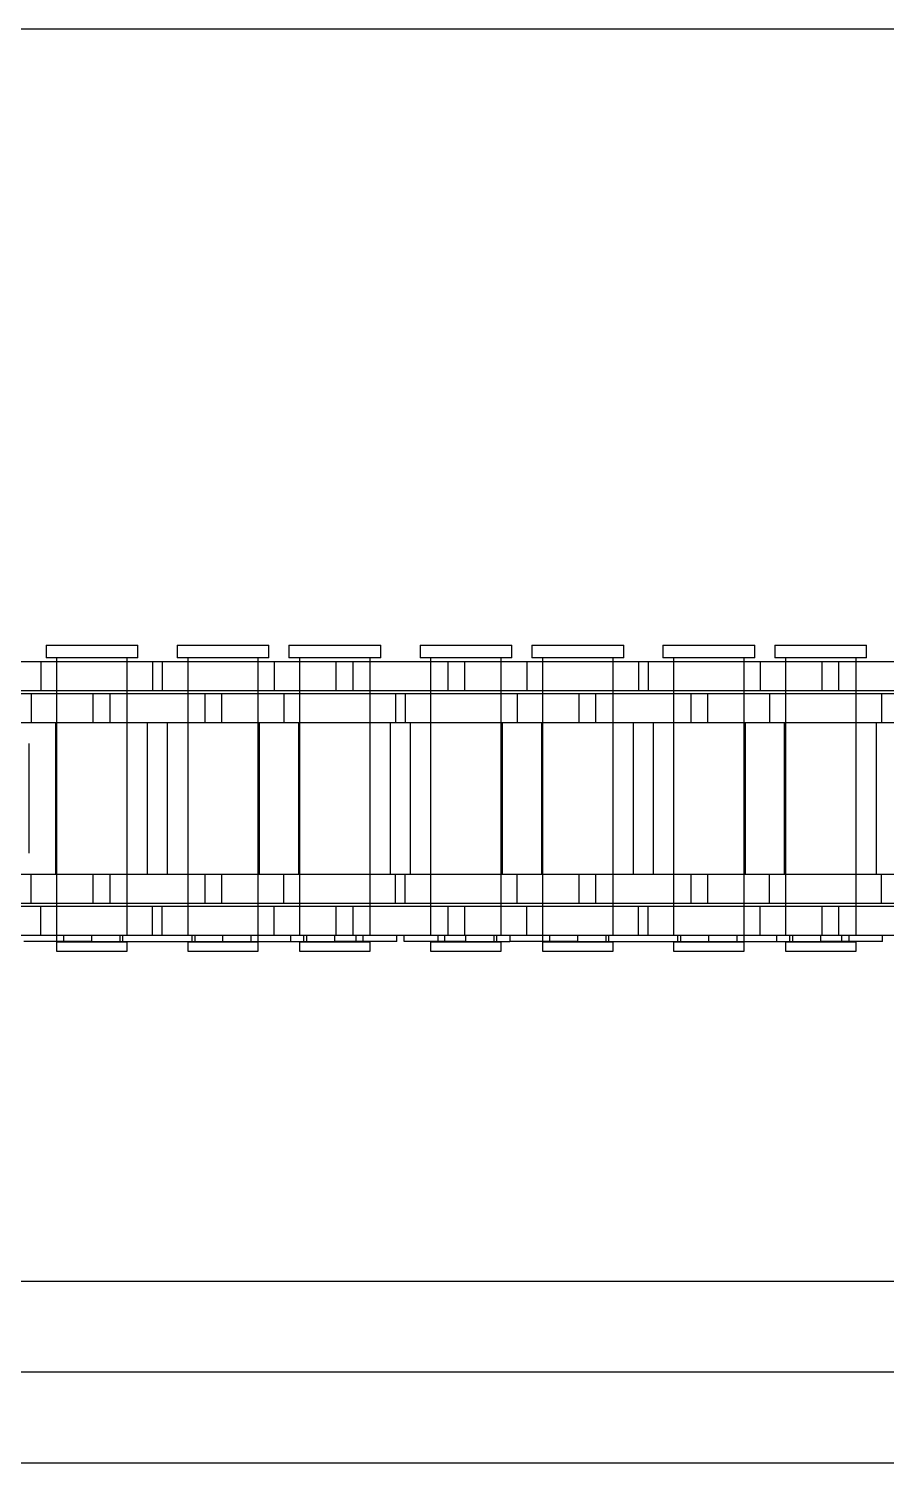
# Model space of a CAD drawing. Header units: metres. Extents: x 0 to 21025, y 0 to 14850.
# Drawn here: x 5356.3 to 5401.1, y 9046.6 to 9121.6 of the extents above; entities that cross this region are included whole.
import ezdxf

# ---------------------------------------------------------------- set-up
doc = ezdxf.new("R2010")
doc.units = ezdxf.units.M
doc.header["$LTSCALE"] = 25
doc.linetypes.add('HIDDEN2', pattern=[4.7625, 3.175, -1.5875])
doc.layers.add('SL4', color=4, linetype='Continuous')
doc.layers.add('ST1', color=7, linetype='HIDDEN2')

msp = doc.modelspace()

# ---------------------------------------------------------------- linework, layer by layer
at = {"layer": 'SL4'}
for p, q in [((4210.539, 9121.619), (5535.514, 9121.619)), ((4210.539, 9056.144), (5535.514, 9056.144)), ((5535.514, 9046.619), (4210.539, 9046.619))]:
    msp.add_line(p, q, dxfattribs=at)
at = {"layer": 'ST1'}
for p, q in [((5357.178, 9089.384), (5361.975, 9089.384)), ((5357.178, 9089.384), (5357.178, 9088.725)), ((5361.975, 9088.725), (5361.975, 9089.384)), ((5364.03, 9089.384), (5368.827, 9089.384)), ((5364.03, 9089.384), (5364.03, 9088.725)), ((5368.827, 9088.725), (5368.827, 9089.384)), ((5369.878, 9089.384), (5374.675, 9089.384)), ((5369.878, 9089.384), (5369.878, 9088.725)), ((5374.675, 9088.725), (5374.675, 9089.384)), ((5376.73, 9089.384), (5381.527, 9089.384)), ((5376.73, 9089.384), (5376.73, 9088.725)), ((5381.527, 9088.725), (5381.527, 9089.384)), ((5382.578, 9089.384), (5387.375, 9089.384)), ((5382.578, 9089.384), (5382.578, 9088.725)), ((5387.375, 9088.725), (5387.375, 9089.384)), ((5389.43, 9089.384), (5394.227, 9089.384)), ((5389.43, 9089.384), (5389.43, 9088.725)), ((5394.227, 9088.725), (5394.227, 9089.384)), ((5395.278, 9089.384), (5400.075, 9089.384)), ((5395.278, 9089.384), (5395.278, 9088.725)), ((5400.075, 9088.725), (5400.075, 9089.384)), ((5353.657, 9088.541), (5362.752, 9088.541)), ((5356.904, 9088.541), (5356.904, 9087.021)), ((5361.975, 9088.725), (5357.178, 9088.725)), ((5357.732, 9088.725), (5357.732, 9074.227)), ((5357.732, 9088.541), (5357.732, 9087.021)), ((5361.422, 9074.227), (5361.422, 9088.725)), ((5361.422, 9087.021), (5361.422, 9088.541)), ((5362.752, 9088.541), (5362.752, 9087.021)), ((5362.752, 9088.541), (5369.102, 9088.541)), ((5363.254, 9088.541), (5363.254, 9087.021)), ((5368.827, 9088.725), (5364.03, 9088.725)), ((5364.584, 9088.725), (5364.584, 9074.227)), ((5364.584, 9088.541), (5364.584, 9087.021)), ((5368.274, 9074.227), (5368.274, 9088.725)), ((5368.274, 9087.021), (5368.274, 9088.541)), ((5369.102, 9088.541), (5369.102, 9087.021)), ((5369.102, 9088.541), (5378.197, 9088.541)), ((5374.675, 9088.725), (5369.878, 9088.725)), ((5370.432, 9088.725), (5370.432, 9074.227)), ((5370.432, 9088.541), (5370.432, 9087.021)), ((5372.349, 9087.021), (5372.349, 9088.541)), ((5373.209, 9088.541), (5373.209, 9087.021)), ((5374.122, 9074.227), (5374.122, 9088.725)), ((5374.122, 9087.021), (5374.122, 9088.541)), ((5381.527, 9088.725), (5376.73, 9088.725)), ((5377.284, 9088.725), (5377.284, 9074.227)), ((5377.284, 9088.541), (5377.284, 9087.021)), ((5378.197, 9088.541), (5379.057, 9088.541)), ((5378.197, 9087.021), (5378.197, 9088.541)), ((5379.057, 9088.541), (5388.152, 9088.541)), ((5379.057, 9088.541), (5379.057, 9087.021)), ((5380.974, 9074.227), (5380.974, 9088.725)), ((5380.974, 9087.021), (5380.974, 9088.541)), ((5382.304, 9088.541), (5382.304, 9087.021)), ((5387.375, 9088.725), (5382.578, 9088.725)), ((5383.132, 9088.725), (5383.132, 9074.227)), ((5383.132, 9088.541), (5383.132, 9087.021)), ((5386.822, 9074.227), (5386.822, 9088.725)), ((5386.822, 9087.021), (5386.822, 9088.541)), ((5388.152, 9088.541), (5388.152, 9087.021)), ((5388.152, 9088.541), (5394.502, 9088.541)), ((5388.654, 9088.541), (5388.654, 9087.021)), ((5394.227, 9088.725), (5389.43, 9088.725)), ((5389.984, 9088.725), (5389.984, 9074.227)), ((5389.984, 9088.541), (5389.984, 9087.021)), ((5393.674, 9074.227), (5393.674, 9088.725)), ((5393.674, 9087.021), (5393.674, 9088.541)), ((5394.502, 9088.541), (5394.502, 9087.021)), ((5394.502, 9088.541), (5403.597, 9088.541)), ((5400.075, 9088.725), (5395.278, 9088.725)), ((5395.832, 9088.725), (5395.832, 9074.227)), ((5395.832, 9088.541), (5395.832, 9087.021)), ((5397.749, 9087.021), (5397.749, 9088.541)), ((5398.609, 9088.541), (5398.609, 9087.021)), ((5399.522, 9074.227), (5399.522, 9088.725)), ((5399.522, 9087.021), (5399.522, 9088.541)), ((5353.657, 9087.021), (5362.752, 9087.021)), ((5362.752, 9087.021), (5369.102, 9087.021)), ((5369.102, 9087.021), (5378.197, 9087.021)), ((5378.197, 9087.021), (5379.057, 9087.021)), ((5379.057, 9087.021), (5388.152, 9087.021)), ((5388.152, 9087.021), (5394.502, 9087.021)), ((5394.502, 9087.021), (5403.597, 9087.021)), ((5350.052, 9086.869), (5356.402, 9086.869)), ((5356.402, 9086.869), (5356.402, 9085.349)), ((5356.402, 9086.869), (5365.497, 9086.869)), ((5357.732, 9086.869), (5357.732, 9085.349)), ((5359.649, 9085.349), (5359.649, 9086.869)), ((5360.509, 9086.869), (5360.509, 9085.349)), ((5361.422, 9085.349), (5361.422, 9086.869)), ((5364.584, 9086.869), (5364.584, 9085.349)), ((5365.497, 9086.869), (5366.357, 9086.869)), ((5365.497, 9085.349), (5365.497, 9086.869)), ((5366.357, 9086.869), (5375.452, 9086.869)), ((5366.357, 9086.869), (5366.357, 9085.349)), ((5368.274, 9085.349), (5368.274, 9086.869)), ((5369.604, 9086.869), (5369.604, 9085.349)), ((5370.432, 9086.869), (5370.432, 9085.349)), ((5374.122, 9085.349), (5374.122, 9086.869)), ((5375.452, 9086.869), (5375.452, 9085.349)), ((5375.452, 9086.869), (5381.802, 9086.869)), ((5375.954, 9086.869), (5375.954, 9085.349)), ((5377.284, 9086.869), (5377.284, 9085.349)), ((5380.974, 9085.349), (5380.974, 9086.869)), ((5381.802, 9086.869), (5381.802, 9085.349)), ((5381.802, 9086.869), (5390.897, 9086.869)), ((5383.132, 9086.869), (5383.132, 9085.349)), ((5385.049, 9085.349), (5385.049, 9086.869)), ((5385.909, 9086.869), (5385.909, 9085.349)), ((5386.822, 9085.349), (5386.822, 9086.869)), ((5389.984, 9086.869), (5389.984, 9085.349)), ((5390.897, 9086.869), (5391.757, 9086.869)), ((5390.897, 9085.349), (5390.897, 9086.869)), ((5391.757, 9086.869), (5400.852, 9086.869)), ((5391.757, 9086.869), (5391.757, 9085.349)), ((5393.674, 9085.349), (5393.674, 9086.869)), ((5395.004, 9086.869), (5395.004, 9085.349)), ((5395.832, 9086.869), (5395.832, 9085.349)), ((5399.522, 9085.349), (5399.522, 9086.869)), ((5400.852, 9086.869), (5400.852, 9085.349)), ((5400.852, 9086.869), (5407.202, 9086.869)), ((5350.052, 9085.349), (5356.402, 9085.349)), ((5356.402, 9085.349), (5365.497, 9085.349)), ((5357.689, 9077.419), (5357.689, 9085.349)), ((5357.732, 9085.349), (5357.732, 9077.419)), ((5361.422, 9077.419), (5361.422, 9085.349)), ((5362.469, 9085.349), (5362.469, 9077.419)), ((5363.537, 9077.419), (5363.537, 9085.349)), ((5364.584, 9085.349), (5364.584, 9077.419)), ((5365.497, 9085.349), (5366.357, 9085.349)), ((5366.357, 9085.349), (5375.452, 9085.349)), ((5368.274, 9077.419), (5368.274, 9085.349)), ((5368.317, 9085.349), (5368.317, 9077.419)), ((5370.389, 9077.419), (5370.389, 9085.349)), ((5370.432, 9085.349), (5370.432, 9077.419)), ((5374.122, 9077.419), (5374.122, 9085.349)), ((5375.169, 9085.349), (5375.169, 9077.419)), ((5375.452, 9085.349), (5381.802, 9085.349)), ((5376.237, 9077.419), (5376.237, 9085.349)), ((5377.284, 9085.349), (5377.284, 9077.419)), ((5380.974, 9077.419), (5380.974, 9085.349)), ((5381.017, 9085.349), (5381.017, 9077.419)), ((5381.802, 9085.349), (5390.897, 9085.349)), ((5383.089, 9077.419), (5383.089, 9085.349)), ((5383.132, 9085.349), (5383.132, 9077.419)), ((5386.822, 9077.419), (5386.822, 9085.349)), ((5387.869, 9085.349), (5387.869, 9077.419)), ((5388.937, 9077.419), (5388.937, 9085.349)), ((5389.984, 9085.349), (5389.984, 9077.419)), ((5390.897, 9085.349), (5391.757, 9085.349)), ((5391.757, 9085.349), (5400.852, 9085.349)), ((5393.674, 9077.419), (5393.674, 9085.349)), ((5393.717, 9085.349), (5393.717, 9077.419)), ((5395.789, 9077.419), (5395.789, 9085.349)), ((5395.832, 9085.349), (5395.832, 9077.419)), ((5399.522, 9077.419), (5399.522, 9085.349)), ((5400.569, 9085.349), (5400.569, 9077.419)), ((5400.852, 9085.349), (5407.202, 9085.349)), ((5356.273, 9084.227), (5356.273, 9078.541)), ((5356.297, 9084.227), (5356.273, 9084.227)), ((5356.297, 9078.541), (5356.297, 9084.227)), ((5356.273, 9078.541), (5356.297, 9078.541)), ((5350.052, 9077.419), (5356.402, 9077.419)), ((5356.402, 9075.899), (5356.402, 9077.419)), ((5356.402, 9077.419), (5365.497, 9077.419)), ((5357.732, 9077.419), (5357.732, 9075.899)), ((5359.649, 9075.899), (5359.649, 9077.419)), ((5360.509, 9077.419), (5360.509, 9075.899)), ((5361.422, 9075.899), (5361.422, 9077.419)), ((5364.584, 9077.419), (5364.584, 9075.899)), ((5365.497, 9077.419), (5366.357, 9077.419)), ((5365.497, 9075.899), (5365.497, 9077.419)), ((5366.357, 9077.419), (5375.452, 9077.419)), ((5366.357, 9077.419), (5366.357, 9075.899)), ((5368.274, 9075.899), (5368.274, 9077.419)), ((5369.604, 9075.899), (5369.604, 9077.419)), ((5370.432, 9077.419), (5370.432, 9075.899)), ((5374.122, 9075.899), (5374.122, 9077.419)), ((5375.452, 9075.899), (5375.452, 9077.419)), ((5375.452, 9077.419), (5381.802, 9077.419)), ((5375.954, 9075.899), (5375.954, 9077.419)), ((5377.284, 9077.419), (5377.284, 9075.899)), ((5380.974, 9075.899), (5380.974, 9077.419)), ((5381.802, 9075.899), (5381.802, 9077.419)), ((5381.802, 9077.419), (5390.897, 9077.419)), ((5383.132, 9077.419), (5383.132, 9075.899)), ((5385.049, 9075.899), (5385.049, 9077.419)), ((5385.909, 9077.419), (5385.909, 9075.899)), ((5386.822, 9075.899), (5386.822, 9077.419)), ((5389.984, 9077.419), (5389.984, 9075.899)), ((5390.897, 9077.419), (5391.757, 9077.419)), ((5390.897, 9075.899), (5390.897, 9077.419)), ((5391.757, 9077.419), (5400.852, 9077.419)), ((5391.757, 9077.419), (5391.757, 9075.899)), ((5393.674, 9075.899), (5393.674, 9077.419)), ((5395.004, 9075.899), (5395.004, 9077.419)), ((5395.832, 9077.419), (5395.832, 9075.899)), ((5399.522, 9075.899), (5399.522, 9077.419)), ((5400.852, 9075.899), (5400.852, 9077.419)), ((5400.852, 9077.419), (5407.202, 9077.419)), ((5350.052, 9075.899), (5356.402, 9075.899)), ((5356.402, 9075.899), (5365.497, 9075.899)), ((5365.497, 9075.899), (5366.357, 9075.899)), ((5366.357, 9075.899), (5375.452, 9075.899)), ((5375.452, 9075.899), (5381.802, 9075.899)), ((5381.802, 9075.899), (5390.897, 9075.899)), ((5390.897, 9075.899), (5391.757, 9075.899)), ((5391.757, 9075.899), (5400.852, 9075.899)), ((5400.852, 9075.899), (5407.202, 9075.899)), ((5353.657, 9075.747), (5362.752, 9075.747)), ((5356.904, 9074.227), (5356.904, 9075.747)), ((5357.732, 9075.747), (5357.732, 9073.894)), ((5361.422, 9074.227), (5361.422, 9075.747)), ((5362.752, 9074.227), (5362.752, 9075.747)), ((5362.752, 9075.747), (5369.102, 9075.747)), ((5363.254, 9074.227), (5363.254, 9075.747)), ((5364.584, 9075.747), (5364.584, 9074.227)), ((5368.274, 9073.894), (5368.274, 9075.747)), ((5369.102, 9074.227), (5369.102, 9075.747)), ((5369.102, 9075.747), (5378.197, 9075.747)), ((5370.432, 9075.747), (5370.432, 9074.227)), ((5372.349, 9074.227), (5372.349, 9075.747)), ((5373.209, 9075.747), (5373.209, 9074.227)), ((5374.122, 9074.227), (5374.122, 9075.747)), ((5377.284, 9075.747), (5377.284, 9074.227)), ((5378.197, 9075.747), (5379.057, 9075.747)), ((5378.197, 9074.227), (5378.197, 9075.747)), ((5379.057, 9075.747), (5388.152, 9075.747)), ((5379.057, 9075.747), (5379.057, 9074.227)), ((5380.974, 9074.227), (5380.974, 9075.747)), ((5382.304, 9074.227), (5382.304, 9075.747)), ((5383.132, 9075.747), (5383.132, 9073.894)), ((5386.822, 9074.227), (5386.822, 9075.747)), ((5388.152, 9074.227), (5388.152, 9075.747)), ((5388.152, 9075.747), (5394.502, 9075.747)), ((5388.654, 9074.227), (5388.654, 9075.747)), ((5389.984, 9075.747), (5389.984, 9074.227)), ((5393.674, 9073.894), (5393.674, 9075.747)), ((5394.502, 9074.227), (5394.502, 9075.747)), ((5394.502, 9075.747), (5403.597, 9075.747)), ((5395.832, 9075.747), (5395.832, 9074.227)), ((5397.749, 9074.227), (5397.749, 9075.747)), ((5398.609, 9075.747), (5398.609, 9074.227)), ((5399.522, 9074.227), (5399.522, 9075.747)), ((5353.657, 9074.227), (5362.752, 9074.227)), ((5359.577, 9073.894), (5356.025, 9073.894)), ((5361.422, 9073.858), (5357.732, 9073.858)), ((5357.732, 9073.858), (5357.732, 9073.384)), ((5358.101, 9074.227), (5358.101, 9073.858)), ((5359.577, 9073.894), (5359.577, 9074.227)), ((5359.577, 9073.894), (5372.277, 9073.894)), ((5361.053, 9073.858), (5361.053, 9074.227)), ((5361.196, 9073.894), (5361.196, 9074.227)), ((5361.422, 9073.384), (5361.422, 9073.858)), ((5362.752, 9074.227), (5369.102, 9074.227)), ((5368.274, 9073.858), (5364.584, 9073.858)), ((5364.584, 9073.858), (5364.584, 9073.384)), ((5364.81, 9073.894), (5364.81, 9074.227)), ((5364.953, 9074.227), (5364.953, 9073.858)), ((5366.429, 9073.894), (5366.429, 9074.227)), ((5367.905, 9073.858), (5367.905, 9074.227)), ((5368.274, 9073.384), (5368.274, 9073.858)), ((5369.102, 9074.227), (5378.197, 9074.227)), ((5369.981, 9073.894), (5369.981, 9074.227)), ((5374.122, 9073.858), (5370.432, 9073.858)), ((5370.432, 9073.858), (5370.432, 9073.384)), ((5370.658, 9073.894), (5370.658, 9074.227)), ((5370.801, 9074.227), (5370.801, 9073.858)), ((5372.277, 9073.894), (5372.277, 9074.227)), ((5375.508, 9073.894), (5372.277, 9073.894)), ((5373.384, 9073.894), (5373.384, 9074.227)), ((5373.753, 9073.858), (5373.753, 9074.227)), ((5374.122, 9073.384), (5374.122, 9073.858)), ((5375.508, 9073.894), (5375.508, 9074.227)), ((5375.898, 9073.894), (5375.898, 9074.227)), ((5379.129, 9073.894), (5375.898, 9073.894)), ((5380.974, 9073.858), (5377.284, 9073.858)), ((5377.284, 9073.858), (5377.284, 9073.384)), ((5377.653, 9074.227), (5377.653, 9073.858)), ((5378.022, 9073.894), (5378.022, 9074.227)), ((5378.197, 9074.227), (5379.057, 9074.227)), ((5379.057, 9074.227), (5388.152, 9074.227)), ((5379.129, 9073.894), (5379.129, 9074.227)), ((5379.129, 9073.894), (5381.425, 9073.894)), ((5380.605, 9073.858), (5380.605, 9074.227)), ((5380.748, 9073.894), (5380.748, 9074.227)), ((5380.974, 9073.384), (5380.974, 9073.858)), ((5381.425, 9074.227), (5381.425, 9073.894)), ((5384.977, 9073.894), (5381.425, 9073.894)), ((5386.822, 9073.858), (5383.132, 9073.858)), ((5383.132, 9073.858), (5383.132, 9073.384)), ((5383.501, 9074.227), (5383.501, 9073.858)), ((5384.977, 9073.894), (5384.977, 9074.227)), ((5384.977, 9073.894), (5397.677, 9073.894)), ((5386.453, 9073.858), (5386.453, 9074.227)), ((5386.596, 9073.894), (5386.596, 9074.227)), ((5386.822, 9073.384), (5386.822, 9073.858)), ((5388.152, 9074.227), (5394.502, 9074.227)), ((5393.674, 9073.858), (5389.984, 9073.858)), ((5389.984, 9073.858), (5389.984, 9073.384)), ((5390.21, 9073.894), (5390.21, 9074.227)), ((5390.353, 9074.227), (5390.353, 9073.858)), ((5391.829, 9073.894), (5391.829, 9074.227)), ((5393.305, 9073.858), (5393.305, 9074.227)), ((5393.674, 9073.384), (5393.674, 9073.858)), ((5394.502, 9074.227), (5403.597, 9074.227)), ((5395.381, 9073.894), (5395.381, 9074.227)), ((5399.522, 9073.858), (5395.832, 9073.858)), ((5395.832, 9073.858), (5395.832, 9073.384)), ((5396.058, 9073.894), (5396.058, 9074.227)), ((5396.201, 9074.227), (5396.201, 9073.858)), ((5397.677, 9073.894), (5397.677, 9074.227)), ((5400.908, 9073.894), (5397.677, 9073.894)), ((5398.784, 9073.894), (5398.784, 9074.227)), ((5399.153, 9073.858), (5399.153, 9074.227)), ((5399.522, 9073.384), (5399.522, 9073.858)), ((5400.908, 9073.894), (5400.908, 9074.227)), ((5357.732, 9073.384), (5361.422, 9073.384)), ((5364.584, 9073.384), (5368.274, 9073.384)), ((5370.432, 9073.384), (5374.122, 9073.384)), ((5377.284, 9073.384), (5380.974, 9073.384)), ((5383.132, 9073.384), (5386.822, 9073.384)), ((5389.984, 9073.384), (5393.674, 9073.384)), ((5395.832, 9073.384), (5399.522, 9073.384)), ((4210.539, 9056.144), (5535.514, 9056.144)), ((5535.514, 9051.381), (4210.539, 9051.381))]:
    msp.add_line(p, q, dxfattribs=at)

doc.saveas('drawing.dxf')
